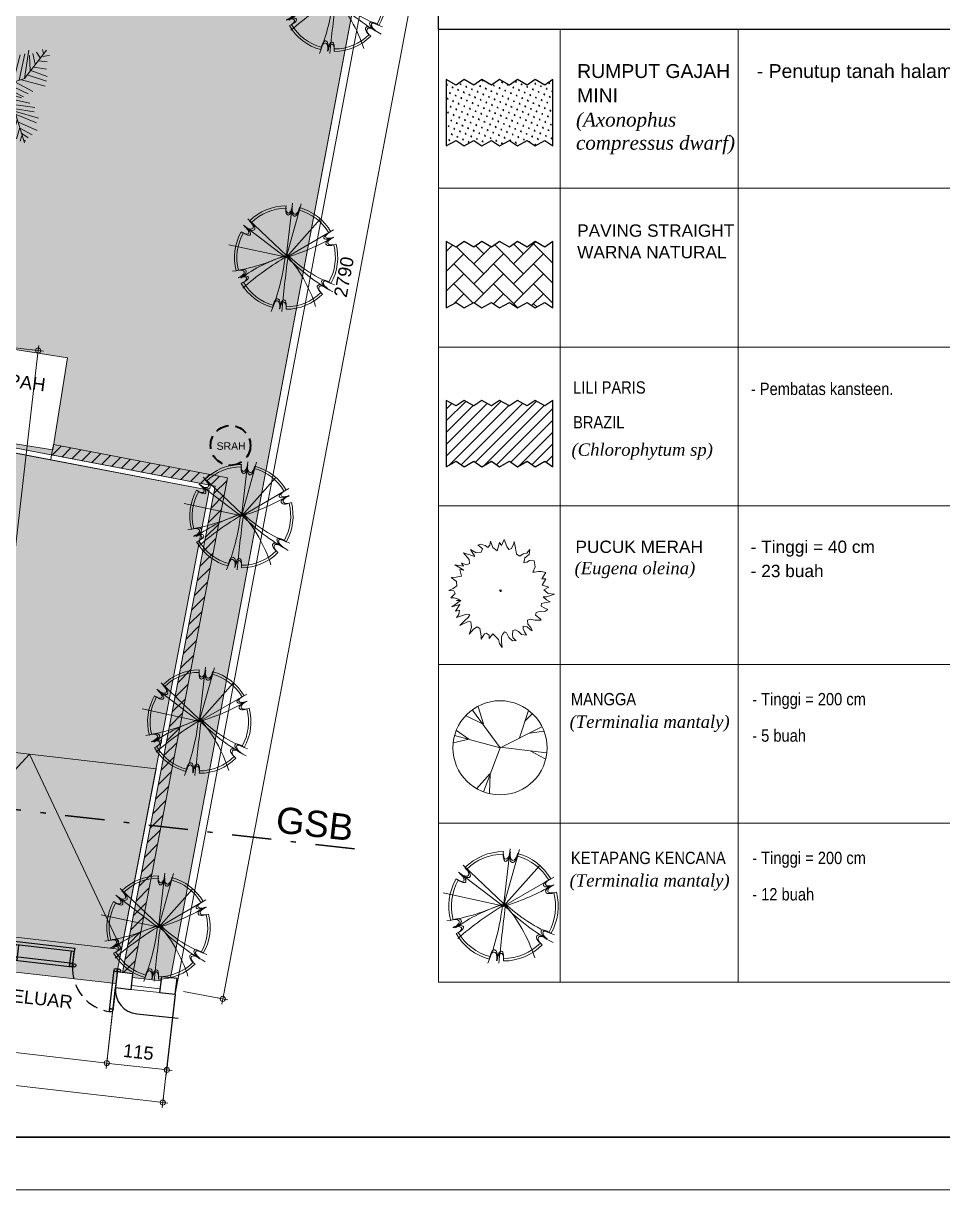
# Model space of a CAD drawing. Header units: millimetres. Extents: x -11 to 1625, y -267 to 195.
# Drawn here: x 861.86 to 879.38, y 118 to 140.23 of the extents above; entities that cross this region are included whole.
import ezdxf
from ezdxf.enums import TextEntityAlignment as Align

# ---------------------------------------------------------------- set-up
doc = ezdxf.new("R2010")
doc.units = ezdxf.units.MM
doc.linetypes.add('DASHDOT', pattern=[1, 0.5, -0.25, 0, -0.25])
doc.linetypes.add('DASHED2', pattern=[0.375, 0.25, -0.125])
for name, color, linetype, lineweight in [('1', 1, 'Continuous', 40), ('ars', 11, 'Continuous', 5), ('batas jalan', 3, 'Continuous', 25), ('GRS KOP', 1, 'Continuous', 35), ('GSB', 1, 'DASHDOT', 35), ('KOLOM', 1, 'Continuous', 30), ('kop', 7, 'Continuous', 20), ('lan', 7, 'Continuous', 15), ('not', 7, 'Continuous', 20), ('PAGAR', 4, 'Continuous', 18), ('POHON', 84, 'Continuous', 0), ('RUMPUT', 3, 'Continuous', 0), ('TEXT KETERANGAN', 7, 'Continuous', 9), ('Trees', 62, 'Continuous', 18), ('u', 6, 'Continuous', 20)]:
    doc.layers.add(name, color=color, linetype=linetype, lineweight=lineweight)
doc.layers.add('BESI', color=10, linetype='Continuous')
doc.styles.add('ATTR', font='romans.shx', dxfattribs={"width": 0.8, "height": 1.735066})
doc.styles.add('BARU', font='complex.shx')
doc.styles.get("Standard").update_dxf_attribs({"font": 'ARIALUNI.TTF'})
doc.dimstyles.new('SK100', dxfattribs={"dimtxt": 0.25, "dimasz": 0.1, "dimexe": 0.1, "dimexo": 0, "dimgap": 0.15, "dimtad": 1, "dimdec": 0, "dimlfac": 100, "dimzin": 12, "dimdsep": 46, "dimtxsty": 'Standard', "dimblk": 'BULAT', "dimcen": 0.1, "dimclrd": 256, "dimclre": 256, "dimclrt": 256, "dimadec": 0, "dimazin": 3, "dimtfac": 1, "dimtdec": 0, "dimtofl": 0, "dimtmove": 0, "dimatfit": 3, "dimldrblk": 'BULAT', "dimfxl": 0, "dimtolj": 1, "dimtzin": 0, "dimlwd": -1, "dimlwe": -1, "dimarcsym": 0})

# ---------------------------------------------------------------- blocks, each defined once
blk = doc.blocks.new('kop')
at = {"layer": 'GRS KOP'}
blk.add_lwpolyline([(1, 54), (83, 54), (83, 1), (1, 1)], close=True, dxfattribs=at)
at = {"layer": 'kop', "color": 7}
blk.add_line((0, 0), (84, 0), dxfattribs=at)
at = {"layer": 'kop', "style": 'BARU', "flags": 4}
for p, height in [((73.8, 5.4), 0.35), ((80.303, 5.382), 0.25), ((73.8, 4.9), 0.35), ((80.303, 4.882), 0.25), ((73.8, 4.4), 0.35), ((80.303, 4.382), 0.25)]:
    blk.add_attdef('-', p, '', height=height, dxfattribs=at)
at = {"layer": 'kop', "flags": 4}
for tag, p in [('AR-00', (78.057, 2.648)), ('00', (81.238, 2.647))]:
    blk.add_attdef(tag, text='', height=0.35, dxfattribs=at).set_placement(p, align=Align.MIDDLE)
blk = doc.blocks.new('pohon6')
for points in [[(0, 0.2664), (-0.0134, 0.2471), (-0.0184, 0.2321), (-0.0235, 0.2106), (-0.0268, 0.202), (-0.0486, 0.2235), (-0.0821, 0.2299), (-0.0922, 0.2084), (-0.0888, 0.1912), (-0.0905, 0.174), (-0.114, 0.1891), (-0.1223, 0.217), (-0.1458, 0.2299), (-0.1341, 0.2084), (-0.1374, 0.1891), (-0.1324, 0.1676), (-0.1475, 0.1547), (-0.1793, 0.1611), (-0.2162, 0.1676), (-0.2061, 0.1611), (-0.186, 0.1397), (-0.186, 0.1246), (-0.2045, 0.1203), (-0.2447, 0.1203), (-0.2196, 0.0967), (-0.2397, 0.0924), (-0.2028, 0.0645), (-0.2263, 0.0494), (-0.2631, 0.0494), (-0.2447, 0.0387), (-0.2363, 0.0236), (-0.2514, 0.015), (-0.2665, -0.0064), (-0.2682, -0.0215), (-0.2598, -0.015), (-0.2397, -0.0064), (-0.2263, -0.0193), (-0.233, -0.0451), (-0.2598, -0.0666), (-0.2162, -0.058), (-0.2564, -0.1074), (-0.2129, -0.0924), (-0.1911, -0.0988), (-0.1894, -0.1139), (-0.2078, -0.1375), (-0.1894, -0.1332), (-0.2129, -0.174), (-0.1693, -0.1397), (-0.1793, -0.159), (-0.1425, -0.1633), (-0.1475, -0.1912), (-0.1559, -0.217), (-0.1257, -0.1977), (-0.1039, -0.2041), (-0.0972, -0.2278), (-0.0955, -0.2535), (-0.0838, -0.2299), (-0.0687, -0.2278), (-0.0553, -0.2578), (-0.0486, -0.2406), (-0.0302, -0.217), (-0.0302, -0.2342), (-0.0218, -0.2127), (-0.0084, -0.2707), (-0.005, -0.2256), (0.0201, -0.26), (0.0235, -0.2385), (0.0436, -0.2492), (0.0536, -0.2664), (0.057, -0.2106), (0.0654, -0.1955), (0.0771, -0.2084), (0.0855, -0.2321), (0.1006, -0.2664), (0.0955, -0.217), (0.1039, -0.2041), (0.1307, -0.2106), (0.1542, -0.2299), (0.1626, -0.2364), (0.1458, -0.2041), (0.1408, -0.1826), (0.1542, -0.1719), (0.1927, -0.1783), (0.2095, -0.1848), (0.1894, -0.159), (0.1894, -0.1483), (0.2045, -0.1375), (0.2212, -0.144), (0.2061, -0.116), (0.2447, -0.0988), (0.2665, -0.101), (0.2916, -0.0967), (0.2631, -0.0881), (0.238, -0.0795), (0.2279, -0.0688), (0.2179, -0.0537), (0.2263, -0.0451), (0.2548, -0.043), (0.2782, -0.0322), (0.2832, -0.0129)], [(0.2849, -0.0129), (0.2615, -0.0236), (0.2481, -0.0193), (0.2279, -0.0107), (0.2296, 0.0043), (0.243, 0.0172), (0.2631, 0.0258), (0.2765, 0.0494), (0.2564, 0.0451), (0.2397, 0.0451), (0.2246, 0.0494), (0.2363, 0.0688), (0.2548, 0.0795), (0.2665, 0.0859), (0.2464, 0.0859), (0.2246, 0.0774), (0.2045, 0.0838), (0.2028, 0.0988), (0.2179, 0.1203), (0.2296, 0.1526), (0.2179, 0.1483), (0.1944, 0.1332), (0.181, 0.1418), (0.1827, 0.1654), (0.1927, 0.1869), (0.1894, 0.2063), (0.176, 0.1934), (0.1592, 0.1783), (0.1475, 0.1848), (0.1492, 0.202), (0.1559, 0.2321), (0.1374, 0.217), (0.1173, 0.2063), (0.124, 0.2235), (0.1257, 0.2686), (0.1089, 0.2385), (0.0821, 0.2235), (0.0788, 0.2535), (0.057, 0.2235), (0.0318, 0.2535), (0.0235, 0.2342), (0, 0.2664)]]:
    blk.add_lwpolyline(points)
blk.add_lwpolyline([(0.0017, 0.0086), (0, 0), (0.0084, 0.0021), (0.0101, 0.0064)], close=True)
blk = doc.blocks.new('Deciduous Tree 13 PV')
at = {"layer": 'POHON'}
for p, q in [((0.001, 0.001), (-0.438, 0.6)), ((-0.266, 0.38), (-0.347, 0.655)), ((0.311, 0.16), (0.454, 0.594)), ((-0.271, 0.374), (-0.538, 0.509)), ((0.401, 0.429), (0.511, 0.539)), ((0.001, 0.001), (-0.724, 0.197)), ((-0.495, 0.136), (-0.695, 0.276)), ((0.001, 0.001), (0.664, 0.332)), ((0.473, 0.234), (0.697, 0.264)), ((-0.49, 0.136), (-0.748, 0.081)), ((0, 0), (-0.261, -0.702)), ((0.001, 0.008), (0.74, -0.078)), ((0.478, -0.047), (0.721, -0.176)), ((-0.161, -0.414), (-0.376, -0.653)), ((-0.156, -0.414), (-0.166, -0.726))]:
    blk.add_line(p, q, dxfattribs=at)
blk.add_circle((0, 0), 0.75, dxfattribs=at)
at = {"layer": 'POHON', "style": 'ATTR', "width": 0.8, "flags": 9}
blk.add_attdef('ESTCODE', (0.001, 0.001), '', height=0.000003, rotation=180, dxfattribs=at)
blk = doc.blocks.new('POH1')
for p, q in [((0.05, -0.21), (0.81, 6.36)), ((0.05, -0.21), (1.89, 6.3)), ((0.13, 0.02), (-4.57, 4.49)), ((0.05, -0.21), (4.16, 4.43)), ((0.02, -0.21), (-5.08, 3.7)), ((0.05, -0.21), (5.8, 3.13)), ((-0.06, -0.14), (-6.86, 1.32))]:
    blk.add_line(p, q)
for centre, radius, start, end in [((0.05, -0.21), 6.25, 90, 135.0227), ((0.05, -0.21), 5.96, 90, 135.0227), ((0.05, -0.21), 5.96, 82.7502, 83.2278), ((0.05, -0.21), 6.25, 82.7502, 83.2278), ((0.05, -0.21), 5.96, 30, 75.0227), ((0.05, -0.21), 6.25, 30, 75.0227), ((0.05, -0.21), 6.25, 150, 195.0227), ((0.05, -0.21), 5.96, 150, 195.0227), ((0.05, -0.21), 6.25, 142.7502, 143.2278), ((0.05, -0.21), 5.96, 142.7502, 143.2278), ((-7.08, 24.06), 25.29, 286.3556, 299.2634), ((0.05, -0.21), 5.96, 330, 15.0227), ((0.05, -0.21), 6.25, 330, 15.0227), ((0.05, -0.21), 5.96, 22.7502, 23.2278), ((0.05, -0.21), 6.25, 22.7502, 23.2278), ((-10.04, 21.28), 23.43, 278.8909, 295.051), ((5.31, -17.57), 18.35, 106.8033, 125.7765), ((-13.31, -11.55), 17.78, 17.8032, 41.5209), ((11.41, 11.39), 15.87, 224.9427, 249.6513), ((17.96, -30.23), 35.05, 120.5334, 131.3202), ((-25.72, 2.83), 25.82, 338.2739, 353.6202), ((297.19, -37.09), 299.21, 172.9262, 174.1748), ((17.56, 17.05), 24.47, 224.1559, 241.0585), ((0.05, -0.21), 6.25, 202.7502, 203.2278), ((0.05, -0.21), 5.96, 202.7502, 203.2278), ((0.05, -0.21), 6.25, 210, 255.0227), ((0.05, -0.21), 5.96, 210, 255.0227), ((0.05, -0.21), 5.96, 322.7502, 323.2278), ((0.05, -0.21), 6.25, 322.7502, 323.2278), ((0.05, -0.21), 5.96, 270, 315.0227), ((0.05, -0.21), 6.25, 270, 315.0227), ((0.05, -0.21), 6.25, 262.7502, 263.2278), ((0.05, -0.21), 5.96, 262.7502, 263.2278)]:
    blk.add_arc(centre, radius, start, end)
for centre, major_axis, ratio, start_param, end_param in [((0.41, 5.99), (-0.115, -0.809), 0.450725, 4.712389, 7.927948), ((0.39, 5.7), (-0.109, -0.771), 0.450725, 4.712389, 7.927948), ((1.19, 5.58), (-0.14, -0.794), 0.498328, 4.647864, 7.899063), ((1.24, 5.87), (-0.147, -0.833), 0.498328, 4.647864, 7.899063), ((-4.62, 3.86), (0.648, -0.544), 0.498328, 4.647864, 7.899063), ((-4.4, 3.67), (0.618, -0.518), 0.498328, 4.647864, 7.899063), ((-5.14, 3.21), (0.643, -0.504), 0.450725, 4.712389, 7.927948), ((-4.89, 3.05), (0.613, -0.48), 0.450725, 4.712389, 7.927948), ((5.34, 2.45), (-0.723, -0.291), 0.450725, 4.712389, 7.927948), ((5.6, 2.58), (-0.758, -0.305), 0.450725, 4.712389, 7.927948), ((5.63, 1.7), (-0.758, -0.276), 0.498328, 4.647864, 7.899063), ((5.9, 1.8), (-0.795, -0.29), 0.498328, 4.647864, 7.899063), ((-5.81, -2.21), (0.795, 0.29), 0.498328, 4.647864, 7.899063), ((-5.53, -2.11), (0.758, 0.276), 0.498328, 4.647864, 7.899063), ((-5.5, -2.99), (0.758, 0.305), 0.450725, 4.712389, 7.927948), ((-5.24, -2.86), (0.723, 0.291), 0.450725, 4.712389, 7.927948), ((4.49, -4.09), (-0.618, 0.518), 0.498328, 4.647864, 7.899063), ((4.71, -4.28), (-0.648, 0.544), 0.498328, 4.647864, 7.899063), ((4.99, -3.46), (-0.613, 0.48), 0.450725, 4.712389, 7.927948), ((5.23, -3.62), (-0.643, 0.504), 0.450725, 4.712389, 7.927948), ((-1.09, -5.99), (0.14, 0.794), 0.498328, 4.647864, 7.899063), ((-0.3, -6.11), (0.109, 0.771), 0.450725, 4.712389, 7.927948), ((-1.15, -6.28), (0.147, 0.833), 0.498328, 4.647864, 7.899063), ((-0.32, -6.4), (0.115, 0.809), 0.450725, 4.712389, 7.927948)]:
    blk.add_ellipse(centre, major_axis=major_axis, ratio=ratio, start_param=start_param, end_param=end_param)
blk.add_point((0.05, -0.21))
blk.add_point((0.05, -0.21))
blk = doc.blocks.new('Tree Palm')
at = {"layer": 'POHON'}
for p, q in [((-0.10186, 0.5364), (-0.13084, 0.55962)), ((0, 0), (-0.105, 0.57)), ((-0.09099, 0.51782), (-0.06563, 0.55962)), ((-0.07288, 0.39707), (-0.21778, 0.46673)), ((-0.08737, 0.47138), (-0.17069, 0.52711)), ((-0.0765, 0.43423), (-0.02578, 0.4946)), ((-0.05839, 0.35992), (0.04667, 0.48067)), ((-0.05114, 0.27632), (0.10463, 0.46673)), ((-0.03665, 0.19273), (-0.27574, 0.35527)), ((-0.05114, 0.28097), (-0.24676, 0.40636)), ((-0.02941, 0.16486), (0.08652, 0.3785)), ((0.27, 0.09), (0.48, 0.36)), ((0.27127, 0.09056), (0.31112, 0.35992)), ((0.38719, 0.34134), (0.41979, 0.28561)), ((0.44153, 0.36456), (0.45239, 0.32741)), ((-0.315, 0.045), (-0.525, 0.255)), ((-0.48585, 0.21131), (-0.49309, 0.29026)), ((-0.43513, 0.28561), (-0.42427, 0.15558)), ((-0.38442, 0.26239), (-0.34819, 0.07663)), ((-0.35544, 0.28097), (-0.24314, 0.03947)), ((-0.14533, 0.0209), (-0.30834, 0.2531)), ((-0.24314, 0.23917), (-0.02941, 0.137)), ((-0.01129, 0.06734), (0.09014, 0.26704)), ((0.03942, 0.01625), (0.11187, 0.24381)), ((0.10101, 0.03483), (0.17708, 0.26239)), ((0.16259, 0.05805), (0.23142, 0.31348)), ((0.22055, 0.07198), (0.27489, 0.32277)), ((0.31836, 0.30883), (0.32561, 0.16486)), ((0.35096, 0.32741), (0.3727, 0.22524)), ((0.4053, 0.25775), (0.48862, 0.24846)), ((0.43791, 0.29954), (0.51036, 0.30883)), ((-0.47498, 0.19737), (-0.5583, 0.18344)), ((-0.40615, 0.137), (-0.55105, 0.10913)), ((-0.20691, 0.137), (-0.01129, 0.04876)), ((0.29662, 0.12307), (0.48137, 0.06269)), ((0.33285, 0.16486), (0.48862, 0.10913)), ((0.36183, 0.19737), (0.48137, 0.1788)), ((-0.3337, 0.06269), (-0.52207, 0.0534)), ((-0.28299, 0.03483), (-0.4786, -0.05805)), ((-0.21416, 0.03018), (-0.38079, -0.08128)), ((0, 0), (-0.315, 0.045)), ((-0.15982, 0.0209), (-0.3011, -0.09521)), ((0, 0), (-0.225, -0.195)), ((-0.06563, 0.01161), (-0.21416, -0.08128)), ((0, 0), (0.27, 0.09)), ((0, 0), (0.18, -0.225)), ((0.06478, 0.01625), (0.2604, -0.08592)), ((0.11187, 0.03483), (0.30749, -0.05805)), ((0.1807, 0.05805), (0.35096, -0.03483)), ((0.24229, 0.07663), (0.46688, 0.01625)), ((-0.06563, -0.05805), (-0.19967, -0.09985)), ((-0.09461, -0.08592), (-0.06201, -0.23453)), ((-0.04752, -0.03483), (-0.03665, -0.14629)), ((0.02493, -0.03019), (-0.01491, -0.20202)), ((0.01769, -0.02555), (0.24229, -0.09521)), ((0.05029, -0.0627), (0.02131, -0.25775)), ((0.07565, -0.09056), (0.32198, -0.14629)), ((-0.17431, -0.15094), (-0.42789, -0.18809)), ((-0.24314, -0.21596), (-0.42427, -0.2206)), ((-0.225, -0.195), (-0.375, -0.45)), ((-0.15257, -0.12772), (-0.3011, -0.12772)), ((-0.20691, -0.18345), (-0.17793, -0.44352)), ((-0.17069, -0.15094), (-0.12721, -0.40172)), ((-0.13446, -0.11378), (-0.08737, -0.32741)), ((0.09014, -0.11378), (0.0358, -0.35992)), ((0.14085, -0.16951), (0.06478, -0.40172)), ((0.12274, -0.15094), (0.36907, -0.18809)), ((0.16259, -0.19738), (0.36183, -0.22989)), ((-0.28299, -0.29026), (-0.42789, -0.31348)), ((-0.26849, -0.2624), (-0.40253, -0.25775)), ((-0.29023, -0.30884), (-0.27936, -0.43887)), ((-0.25038, -0.23918), (-0.22865, -0.45281)), ((0.1807, -0.22524), (0.08289, -0.45745)), ((0.20244, -0.30419), (0.15897, -0.44816)), ((0.18, -0.225), (0.27, -0.525)), ((0.18433, -0.22524), (0.4053, -0.29026)), ((0.19157, -0.25311), (0.38719, -0.33206)), ((0.21331, -0.32741), (0.39081, -0.40636)), ((-0.30834, -0.34135), (-0.42427, -0.35528)), ((-0.34457, -0.39708), (-0.40978, -0.42494)), ((-0.32646, -0.36921), (-0.31921, -0.44352)), ((0.2278, -0.3785), (0.19519, -0.48532)), ((0.2278, -0.38314), (0.34372, -0.44816)), ((0.24591, -0.43423), (0.30749, -0.47603)), ((0.24591, -0.45745), (0.23142, -0.50854)), ((0.26764, -0.49925), (0.28213, -0.50854))]:
    blk.add_line(p, q, dxfattribs=at)
at = {"layer": 'POHON', "style": 'ATTR', "width": 0.8, "flags": 9}
blk.add_attdef('ESTCODE', (0, 0), '', height=0.00000274, dxfattribs=at)
blk = doc.blocks.new('BULAT')
for p, q in [((-1, 0), (1, 0)), ((0, -1), (0, 1))]:
    blk.add_line(p, q)
blk.add_circle((0, 0), 0.5)
blk = doc.blocks.new('*D3281')
at = {"layer": 'Defpoints', "color": 0}
for p in [(858.958, 122.466), (863.624, 121.927), (863.449, 120.412)]:
    blk.add_point(p, dxfattribs=at)
at = {"layer": 'u'}
for p, q in [((858.958, 122.466), (858.772, 120.852)), ((863.624, 121.927), (863.437, 120.313)), ((858.883, 120.94), (863.35, 120.424))]:
    blk.add_line(p, q, dxfattribs=at)
at = {"layer": 'u', "xscale": 0.1, "yscale": 0.1, "zscale": 0.1}
for p, rotation in [((858.783, 120.951), 173.4063570293028), ((863.449, 120.412), 353.4063570293028)]:
    blk.add_blockref('BULAT', p, dxfattribs=dict(at, rotation=rotation))
at = {"layer": 'u', "insert": (861.148, 120.958), "char_height": 0.25, "attachment_point": 5, "rotation": 353.4064}
blk.add_mtext('\\A1;470', dxfattribs=at)
blk = doc.blocks.new('*D3282')
at = {"layer": 'Defpoints', "color": 0}
for p in [(870.078, 149.197), (864.913, 121.778), (865.659, 121.637)]:
    blk.add_point(p, dxfattribs=at)
at = {"layer": 'u'}
for p, q in [((870.078, 149.197), (870.922, 149.038)), ((870.806, 148.958), (865.677, 121.736)), ((864.913, 121.778), (865.757, 121.619))]:
    blk.add_line(p, q, dxfattribs=at)
at = {"layer": 'u', "xscale": 0.1, "yscale": 0.1, "zscale": 0.1}
for p, rotation in [((870.824, 149.057), 79.33193220774305), ((865.659, 121.637), 259.331932207743)]:
    blk.add_blockref('BULAT', p, dxfattribs=dict(at, rotation=rotation))
at = {"layer": 'u', "insert": (867.969, 135.398), "char_height": 0.25, "attachment_point": 5, "rotation": 79.3319}
blk.add_mtext('\\A1;2790', dxfattribs=at)
blk = doc.blocks.new('*D3284')
at = {"layer": 'Defpoints', "color": 0}
for p in [(830.382, 125.691), (864.754, 121.726), (864.516, 119.661)]:
    blk.add_point(p, dxfattribs=at)
at = {"layer": 'u'}
for p, q in [((830.382, 125.691), (830.132, 123.527)), ((830.243, 123.615), (864.417, 119.673)), ((864.754, 121.726), (864.505, 119.562))]:
    blk.add_line(p, q, dxfattribs=at)
at = {"layer": 'u', "xscale": 0.1, "yscale": 0.1, "zscale": 0.1}
for p, rotation in [((830.144, 123.627), 173.4190750474977), ((864.516, 119.661), 353.4190750474976)]:
    blk.add_blockref('BULAT', p, dxfattribs=dict(at, rotation=rotation))
at = {"layer": 'u', "insert": (847.362, 121.92), "char_height": 0.25, "attachment_point": 5, "rotation": 353.4191}
blk.add_mtext('\\A1;3460', dxfattribs=at)
blk = doc.blocks.new('*D3287')
at = {"layer": 'Defpoints', "color": 0}
for p in [(858.135, 134.458), (856.778, 122.718), (860.785, 122.255)]:
    blk.add_point(p, dxfattribs=at)
at = {"layer": 'u'}
for p, q in [((858.135, 134.458), (862.242, 133.983)), ((862.131, 133.895), (860.797, 122.354)), ((856.778, 122.718), (860.885, 122.243))]:
    blk.add_line(p, q, dxfattribs=at)
at = {"layer": 'u', "xscale": 0.1, "yscale": 0.1, "zscale": 0.1}
for p, rotation in [((862.142, 133.995), 83.40635702926755), ((860.785, 122.255), 263.4063570292676)]:
    blk.add_blockref('BULAT', p, dxfattribs=dict(at, rotation=rotation))
at = {"layer": 'u', "insert": (861.188, 128.157), "char_height": 0.25, "attachment_point": 5, "rotation": 83.4064}
blk.add_mtext('\\A1;1182', dxfattribs=at)
blk = doc.blocks.new('PINTU GERBANG2')
for points in [[(-0.011, 5.135), (-0.008, 5.135), (-0.008, 0.822), (-0.011, 0.822)], [(0.055, 5.135), (-0.008, 5.135), (-0.008, 0.822), (0.055, 0.822)], [(0.286, 5.135), (0.055, 5.135), (0.055, 5.072), (0.286, 5.072)], [(0.286, 5.135), (0.349, 5.135), (0.349, 0.822), (0.286, 0.822)], [(0.286, 4.072), (0.055, 4.072), (0.055, 4.01), (0.286, 4.01)], [(0.286, 3.01), (0.055, 3.01), (0.055, 2.947), (0.286, 2.947)], [(0.286, 1.947), (0.055, 1.947), (0.055, 1.885), (0.286, 1.885)], [(0.286, 0.885), (0.055, 0.885), (0.055, 0.822), (0.286, 0.822)]]:
    blk.add_lwpolyline(points, close=True)
for points in [[(0.024, 0.822), (0.298, 0.822)], [(-0.749, 0.028), (0.025, 0.028)], [(0.025, -0.034), (-0.749, -0.034)]]:
    blk.add_lwpolyline(points)
for centre in [(0.024, 5.104), (0.024, 4.041), (0.024, 2.979), (0.024, 1.916), (0.024, 0.854), (0.024, 0.791), (-0.744, -0.003), (0.025, -0.003), (0.025, -0.065)]:
    blk.add_circle(centre, 0.0313)
at = {"linetype": 'DASHED2'}
blk.add_arc((0.051, -0.003), 0.826, 91.7603, 180, dxfattribs=at)
blk = doc.blocks.new('*D3292')
at = {"layer": 'Defpoints', "color": 0}
for p in [(863.612, 121.853), (864.757, 121.723), (863.449, 120.412)]:
    blk.add_point(p, dxfattribs=at)
at = {"layer": 'u'}
for p, q in [((863.612, 121.853), (863.438, 120.313)), ((864.757, 121.723), (864.582, 120.183)), ((864.494, 120.294), (863.548, 120.401))]:
    blk.add_line(p, q, dxfattribs=at)
at = {"layer": 'u', "xscale": 0.1, "yscale": 0.1, "zscale": 0.1}
for p, rotation in [((863.449, 120.412), 173.5479500705834), ((864.594, 120.283), 353.5479500705834)]:
    blk.add_blockref('BULAT', p, dxfattribs=dict(at, rotation=rotation))
at = {"layer": 'u', "insert": (864.052, 120.623), "char_height": 0.25, "attachment_point": 5, "rotation": 353.548}
blk.add_mtext('\\A1;115', dxfattribs=at)

msp = doc.modelspace()

# ---------------------------------------------------------------- hatches: boundary and pattern name
at = {"layer": 'ars'}
h = msp.add_hatch(dxfattribs=at)
h.set_pattern_fill('AR-HBONE', color=256, scale=0.0025)
h.set_pattern_definition([(45, (831.53502, 121.92684), (4e-17, 0.3592102), [0.762, -0.254]), (135, (831.71463, 122.10644), (4e-17, 0.3592102), [0.762, -0.254])])
edge = h.paths.add_edge_path()
edge.add_line((863.6499015, 122.1503508), (865.4021057, 131.3319651))
edge.add_line((865.4021057, 131.3319651), (859.4398328, 132.4778834))
edge.add_line((859.4398328, 132.4778834), (849.5644212, 134.0514929))
edge.add_line((849.5644212, 134.0514929), (849.3283798, 132.5701812))
edge.add_line((849.3283798, 132.5701812), (841.9218212, 133.7503883))
edge.add_line((841.9218212, 133.7503883), (842.1578626, 135.2317))
edge.add_line((842.1578626, 135.2317), (833.2699922, 136.6479485))
edge.add_line((833.2699922, 136.6479485), (831.5350248, 125.6360598))
edge.add_line((831.5350248, 125.6360598), (836.2039367, 125.0963732))
edge.add_line((836.2039367, 125.0963732), (836.7890919, 128.8299721))
edge.add_arc((837.2522865, 128.7561638), 0.4690383, 90, 170.94625079, ccw=False)
edge.add_line((837.2522865, 129.2252021), (837.8540992, 129.1587607))
edge.add_line((837.8540992, 129.1587607), (837.554966, 127.2815075))
edge.add_line((837.554966, 127.2815075), (858.0081355, 123.3782583))
edge.add_line((858.0081355, 123.3782583), (858.6524794, 126.7546445))
edge.add_line((858.6524794, 126.7546445), (859.1012175, 126.7027742))
edge.add_arc((859.0473593, 126.2368383), 0.4690383, -8.66989169, 83.40635703, ccw=False)
edge.add_line((859.511038, 126.1661349), (858.9809896, 122.6900374))
edge.add_line((858.9809896, 122.6900374), (858.95842, 122.4661481))
edge.add_line((858.95842, 122.4661481), (863.6102345, 121.9284378))
edge.add_line((863.6102345, 121.9284378), (863.6240655, 121.9268391))
edge.add_line((863.6240655, 121.9268391), (863.6499015, 122.1503508))
edge.add_line((863.6499015, 122.1503508), (863.7573874, 122.1379263))
h = msp.add_hatch(dxfattribs=at)
h.set_pattern_fill('AR-HBONE', color=256, scale=0.002645)
h.set_pattern_definition([(45, (2703.0714, 719.4145), (4e-17, 0.380056178), [0.8062209, -0.2687403]), (135, (2703.26142, 719.60454), (4e-17, 0.380056178), [0.8062209, -0.2687403])])
h.paths.add_polyline_path([(871.9492732, 136.0717039), (871.7976068, 135.9661598), (871.6105621, 136.0717039), (871.4588957, 135.9661598), (871.2718511, 136.0717039), (871.1201847, 135.9661598), (870.93314, 136.0717039), (870.7814736, 135.9661598), (870.5944289, 136.0717039), (870.4427625, 135.9661598), (870.2557178, 136.0717039), (870.1040515, 135.9661598), (869.9170068, 136.0717039), (869.9170068, 134.8065073), (870.1040515, 134.9120514), (870.2557178, 134.8065073), (870.4427625, 134.9120514), (870.5944289, 134.8065073), (870.7814736, 134.9120514), (870.93314, 134.8065073), (871.1201847, 134.9120514), (871.2718511, 134.8065073), (871.4588957, 134.9120514), (871.6105621, 134.8065073), (871.7976068, 134.9120514), (871.9492732, 134.8065073)])
at = {"layer": 'POHON'}
h = msp.add_hatch(dxfattribs=at)
h.set_pattern_fill('GRASS', color=91, scale=0.01, style=0)
h.set_pattern_definition([(90, (830.56058, 121.97873), (-0.179605, 0.179605), [0.047625, -0.311585]), (45, (830.56058, 121.97873), (-0.1796051, 0.1796051), [0.047625, -0.206375]), (135, (830.56058, 121.97873), (-0.1796051, -0.1796051), [0.047625, -0.206375])])
h.paths.add_polyline_path([(859.4539927, 132.566746), (865.516606, 131.4097668), (863.7474035, 122.1390804), (863.9479172, 122.1159027), (863.9393052, 122.0413988), (864.481494, 121.9787264), (864.4906589, 122.058013), (864.6604608, 122.0383854), (869.7256941, 148.9558385), (869.5713946, 148.985666), (869.5841779, 149.051795), (866.7958731, 149.5029168), (866.7838945, 149.4288796), (866.4877455, 149.4767937), (866.4997241, 149.550831), (863.834383, 149.9820584), (863.8224045, 149.9080211), (863.5262555, 149.9559353), (863.538234, 150.0299725), (860.8728929, 150.4611999), (860.8609144, 150.3871626), (860.5647654, 150.4350768), (860.5767439, 150.5091141), (857.9114029, 150.9403414), (857.8994243, 150.8663042), (857.6032753, 150.9142184), (857.6152539, 150.9882556), (854.9499128, 151.419483), (854.9379343, 151.3454457), (854.6417853, 151.3933599), (854.6537638, 151.4673971), (851.9884228, 151.8986245), (851.9764442, 151.8245873), (851.6802952, 151.8725014), (851.6922738, 151.9465387), (849.0269327, 152.3777661), (849.0149542, 152.3037288), (848.7188052, 152.351643), (848.7307837, 152.4256802), (846.0654426, 152.8569076), (846.0534641, 152.7828704), (845.7573151, 152.8307845), (845.7692936, 152.9048218), (843.1039526, 153.3360492), (843.091974, 153.2620119), (842.795825, 153.3099261), (842.8078036, 153.3839633), (840.1424625, 153.8151907), (840.130484, 153.7411535), (839.834335, 153.7890676), (839.8463135, 153.8631049), (837.1809725, 154.2943323), (837.1689939, 154.220295), (836.8728449, 154.2682092), (836.8848235, 154.3422464), (834.9416153, 154.6566394), (834.9292149, 154.5799949), (834.7842084, 154.6034556), (830.5605759, 125.9723104), (830.7142657, 125.9545651), (830.7059805, 125.8828891), (831.2542332, 125.8195157), (831.2628452, 125.8940196), (831.4615224, 125.8710542), (833.1807655, 136.6609963), (833.2699922, 136.6479485), (835.5517259, 150.9672953), (861.7215665, 146.7972302)])
h.paths.add_polyline_path([(847.1620951, 151.6487669), (846.8473732, 149.6736846), (849.8099967, 149.2016018), (850.1247186, 151.1766841)], flags=16)
h.paths.add_polyline_path([(855.0624244, 150.3898793), (854.7477025, 148.414797), (857.7103259, 147.9427142), (858.0250478, 149.9177965)], flags=16)
h.paths.add_polyline_path([(859.7371041, 134.3244493), (859.4581821, 132.5740344), (862.4208056, 132.1019516), (862.7007761, 133.8589468)], flags=16)
at = {"layer": 'RUMPUT'}
h = msp.add_hatch(dxfattribs=at)
h.set_pattern_fill('GRASS', color=256, scale=0.004639, angle=-69.07461807, style=0)
h.set_pattern_definition([(20.9254, (869.91701, 137.89534), (0.0480705, 0.107591), [0.022095, -0.1445575]), (335.9254, (869.91701, 137.89534), (0.0480706, 0.107591), [0.022095, -0.095746]), (65.9254, (869.91701, 137.89534), (-0.107591, 0.0480706), [0.022095, -0.095746])])
h.paths.add_polyline_path([(871.9492732, 139.1605387), (871.7976068, 139.0549946), (871.6105621, 139.1605387), (871.4588957, 139.0549946), (871.2718511, 139.1605387), (871.1201847, 139.0549946), (870.93314, 139.1605387), (870.7814736, 139.0549946), (870.5944289, 139.1605387), (870.4427625, 139.0549946), (870.2557178, 139.1605387), (870.1040515, 139.0549946), (869.9170068, 139.1605387), (869.9170068, 137.8953421), (870.1040515, 138.0008862), (870.2557178, 137.8953421), (870.4427625, 138.0008862), (870.5944289, 137.8953421), (870.7814736, 138.0008862), (870.93314, 137.8953421), (871.1201847, 138.0008862), (871.2718511, 137.8953421), (871.4588957, 138.0008862), (871.6105621, 137.8953421), (871.7976068, 138.0008862), (871.9492732, 137.8953421)])
at = {"layer": 'Trees'}
h = msp.add_hatch(dxfattribs=at)
h.set_pattern_fill('ANSI31', color=256, scale=0.05, style=0)
h.set_pattern_definition([(45, (850.76392, 123.60492), (-0.1122532, 0.1122532), [])])
h.paths.add_polyline_path([(871.9492732, 133.0457748), (871.7976068, 132.9402307), (871.6105621, 133.0457748), (871.4588957, 132.9402307), (871.2718511, 133.0457748), (871.1201847, 132.9402307), (870.93314, 133.0457748), (870.7814736, 132.9402307), (870.5944289, 133.0457748), (870.4427625, 132.9402307), (870.2557178, 133.0457748), (870.1040515, 132.9402307), (869.9170068, 133.0457748), (869.9170068, 131.7805782), (870.1040515, 131.8861223), (870.2557178, 131.7805782), (870.4427625, 131.8861223), (870.5944289, 131.7805782), (870.7814736, 131.8861223), (870.93314, 131.7805782), (871.1201847, 131.8861223), (871.2718511, 131.7805782), (871.4588957, 131.8861223), (871.6105621, 131.7805782), (871.7976068, 131.8861223), (871.9492732, 131.7805782)])
h = msp.add_hatch(dxfattribs=at)
h.set_pattern_fill('ANSI31', color=256, scale=0.05, style=0)
h.set_pattern_definition([(45, (862.39912, 122.11612), (-0.1122532, 0.1122532), [])])
h.paths.add_polyline_path([(863.7474035, 122.1390804), (863.9460806, 122.116115), (865.7500214, 131.5688316), (862.4366135, 132.2011569), (862.3991225, 132.0047023), (865.516606, 131.4097668)])

# ---------------------------------------------------------------- linework, layer by layer
msp.add_lwpolyline([(884.323397, 140.1137913), (869.7702967, 140.1137913), (869.7702967, 140.774467), (884.323397, 140.774467)], close=True)
at = {"color": 51}
for points in [[(871.9492732, 139.1605387), (871.7976068, 139.0549946), (871.6105621, 139.1605387), (871.4588957, 139.0549946), (871.2718511, 139.1605387), (871.1201847, 139.0549946), (870.93314, 139.1605387), (870.7814736, 139.0549946), (870.5944289, 139.1605387), (870.4427625, 139.0549946), (870.2557178, 139.1605387), (870.1040515, 139.0549946), (869.9170068, 139.1605387), (869.9170068, 137.8953421), (870.1040515, 138.0008862), (870.2557178, 137.8953421), (870.4427625, 138.0008862), (870.5944289, 137.8953421), (870.7814736, 138.0008862), (870.93314, 137.8953421), (871.1201847, 138.0008862), (871.2718511, 137.8953421), (871.4588957, 138.0008862), (871.6105621, 137.8953421), (871.7976068, 138.0008862), (871.9492732, 137.8953421)], [(871.9492732, 136.0717039), (871.7976068, 135.9661598), (871.6105621, 136.0717039), (871.4588957, 135.9661598), (871.2718511, 136.0717039), (871.1201847, 135.9661598), (870.93314, 136.0717039), (870.7814736, 135.9661598), (870.5944289, 136.0717039), (870.4427625, 135.9661598), (870.2557178, 136.0717039), (870.1040515, 135.9661598), (869.9170068, 136.0717039), (869.9170068, 134.8065073), (870.1040515, 134.9120514), (870.2557178, 134.8065073), (870.4427625, 134.9120514), (870.5944289, 134.8065073), (870.7814736, 134.9120514), (870.93314, 134.8065073), (871.1201847, 134.9120514), (871.2718511, 134.8065073), (871.4588957, 134.9120514), (871.6105621, 134.8065073), (871.7976068, 134.9120514), (871.9492732, 134.8065073)], [(871.9492732, 133.0457748), (871.7976068, 132.9402307), (871.6105621, 133.0457748), (871.4588957, 132.9402307), (871.2718511, 133.0457748), (871.1201847, 132.9402307), (870.93314, 133.0457748), (870.7814736, 132.9402307), (870.5944289, 133.0457748), (870.4427625, 132.9402307), (870.2557178, 133.0457748), (870.1040515, 132.9402307), (869.9170068, 133.0457748), (869.9170068, 131.7805782), (870.1040515, 131.8861223), (870.2557178, 131.7805782), (870.4427625, 131.8861223), (870.5944289, 131.7805782), (870.7814736, 131.8861223), (870.93314, 131.7805782), (871.1201847, 131.8861223), (871.2718511, 131.7805782), (871.4588957, 131.8861223), (871.6105621, 131.7805782), (871.7976068, 131.8861223), (871.9492732, 131.7805782)]]:
    msp.add_lwpolyline(points, close=True, dxfattribs=at)
at = {"layer": '1', "linetype": 'DASHED2', "lineweight": 40}
msp.add_circle((865.8066035, 132.1865219), 0.3795935, dxfattribs=at)
at = {"layer": 'batas jalan'}
msp.add_line((864.0231047, 121.3487791), (864.8086471, 121.26608), dxfattribs=at)
msp.add_arc((864.0710677, 121.8043697), 0.4581083, 173.99027013, 263.99023981, dxfattribs=at)
at = {"layer": 'GSB', "ltscale": 1.5}
msp.add_line((868.171629, 124.4966543), (828.6817092, 129.0613539), dxfattribs=at)
at = {"layer": 'KOLOM'}
for points in [[(863.6154534, 121.8523351), (863.9134691, 121.8178871), (863.9479172, 122.1159027), (863.6499015, 122.1503508)], [(864.4562108, 121.7599974), (864.7542264, 121.7255493), (864.7886745, 122.0235649), (864.4906589, 122.058013)]]:
    msp.add_lwpolyline(points, close=True, dxfattribs=at)
at = {"layer": 'lan'}
msp.add_line((863.9134691, 121.8178871), (864.4562108, 121.7599974), dxfattribs=at)
for points in [[(859.7371041, 134.3244493), (862.7007761, 133.8589468), (862.4208056, 132.1019516), (859.4581821, 132.5740344)], [(859.0468942, 123.1222447), (863.7310519, 122.5755817), (864.3889214, 126.0228424), (859.559009, 126.5811393)]]:
    msp.add_lwpolyline(points, close=True, dxfattribs=at)
msp.add_lwpolyline([(859.0468942, 123.1222447), (861.9739652, 126.3019908), (863.7310519, 122.5755817)], dxfattribs=at)
at = {"layer": 'PAGAR'}
for p, q in [((864.6604608, 122.0383854), (869.7262571, 148.9588304)), ((864.7542286, 121.7255682), (869.8736698, 148.9310908)), ((863.6213769, 121.9271498), (858.9551536, 122.4665256)), ((864.46427, 121.8297185), (863.9193925, 121.8927018)), ((864.481494, 121.9787264), (863.9366166, 122.0417096))]:
    msp.add_line(p, q, dxfattribs=at)
for points in [[(859.4539927, 132.566746), (865.516606, 131.4097668), (863.7474035, 122.1390804)], [(859.4539927, 132.566746), (865.516606, 131.4097668), (863.7460526, 122.1320015)], [(859.4385975, 132.4700312), (865.4021057, 131.3319651), (863.6499015, 122.1503508)]]:
    msp.add_lwpolyline(points, dxfattribs=at)
at = {"layer": 'POHON'}
msp.add_lwpolyline([(863.7474035, 122.1390804), (863.9460806, 122.116115), (865.7500214, 131.5688316), (862.4366135, 132.2011569), (862.3991225, 132.0047023), (865.516606, 131.4097668)], close=True, dxfattribs=at)
at = {"layer": 'TEXT KETERANGAN'}
for points in [[(872.0851542, 137.0878622), (869.7702967, 137.0878622), (869.7702967, 140.1137913), (872.0851542, 140.1137913)], [(875.4812036, 137.0878622), (872.0851542, 137.0878622), (872.0851542, 140.1137913), (875.4812036, 140.1137913)], [(880.4873169, 137.0878622), (875.4812036, 137.0878622), (875.4812036, 140.1137913), (880.4873169, 140.1137913)], [(872.0851542, 134.0619332), (869.7702967, 134.0619332), (869.7702967, 137.0878622), (872.0851542, 137.0878622)], [(875.4812036, 134.0619332), (872.0851542, 134.0619332), (872.0851542, 137.0878622), (875.4812036, 137.0878622)], [(880.4873169, 134.0619332), (875.4812036, 134.0619332), (875.4812036, 137.0878622), (880.4873169, 137.0878622)], [(872.0851542, 131.0360041), (869.7702967, 131.0360041), (869.7702967, 134.0619332), (872.0851542, 134.0619332)], [(875.4812036, 131.0360041), (872.0851542, 131.0360041), (872.0851542, 134.0619332), (875.4812036, 134.0619332)], [(880.4873169, 131.0360041), (875.4812036, 131.0360041), (875.4812036, 134.0619332), (880.4873169, 134.0619332)], [(872.0851542, 128.0100751), (869.7702967, 128.0100751), (869.7702967, 131.0360041), (872.0851542, 131.0360041)], [(875.4812036, 128.0100751), (872.0851542, 128.0100751), (872.0851542, 131.0360041), (875.4812036, 131.0360041)], [(880.4873169, 128.0100751), (875.4812036, 128.0100751), (875.4812036, 131.0360041), (880.4873169, 131.0360041)], [(872.0851542, 124.984146), (869.7702967, 124.984146), (869.7702967, 128.0100751), (872.0851542, 128.0100751)], [(875.4812036, 124.984146), (872.0851542, 124.984146), (872.0851542, 128.0100751), (875.4812036, 128.0100751)], [(880.4873169, 124.984146), (875.4812036, 124.984146), (875.4812036, 128.0100751), (880.4873169, 128.0100751)], [(872.0851542, 121.9582169), (869.7702967, 121.9582169), (869.7702967, 124.984146), (872.0851542, 124.984146)], [(875.4812036, 121.9582169), (872.0851542, 121.9582169), (872.0851542, 124.984146), (875.4812036, 124.984146)], [(880.4873169, 121.9582169), (875.4812036, 121.9582169), (875.4812036, 124.984146), (880.4873169, 124.984146)]]:
    msp.add_lwpolyline(points, close=True, dxfattribs=at)
at = {"layer": 'u'}
for points in [[(859.4539927, 132.566746), (865.516606, 131.4097668), (863.7474035, 122.1390804), (863.9479172, 122.1159027), (863.9393052, 122.0413988), (864.481494, 121.9787264), (864.4906589, 122.058013), (864.6604608, 122.0383854), (869.7256941, 148.9558385), (869.5713946, 148.985666), (869.5841779, 149.051795), (866.7958731, 149.5029168), (866.7838945, 149.4288796), (866.4877455, 149.4767937), (866.4997241, 149.550831), (863.834383, 149.9820584), (863.8224045, 149.9080211), (863.5262555, 149.9559353), (863.538234, 150.0299725), (860.8728929, 150.4611999)], [(862.3991225, 132.0047023), (862.381407, 131.9125279)], [(862.381407, 131.9125279), (865.4021057, 131.3319651), (863.6499015, 122.1503508)]]:
    msp.add_lwpolyline(points, dxfattribs=at)
msp.add_lwpolyline([(863.6499015, 122.1503508), (865.4021057, 131.3319651), (859.4398328, 132.4778834), (849.5644212, 134.0514929), (849.3283798, 132.5701812), (841.9218212, 133.7503883), (842.1578626, 135.2317), (833.2699922, 136.6479485), (831.5350248, 125.6360598), (836.2039367, 125.0963732), (836.7890919, 128.8299721, -0.3686530558), (837.2522865, 129.2252021), (837.8540992, 129.1587607), (837.554966, 127.2815075), (858.0081355, 123.3782583), (858.6524794, 126.7546445), (859.1012175, 126.7027742, -0.4248675146), (859.511038, 126.1661349), (859.0345205, 123.0410969)], format="xyb", dxfattribs=at)

# ---------------------------------------------------------------- block references
at = {"layer": 'BESI', "rotation": 83.40635701652013}
msp.add_blockref('PINTU GERBANG2', (863.614108, 122.1605585), dxfattribs=at)
at = {"layer": 'POHON'}
for name, p, xscale, yscale, zscale in [('POH1', (867.7739394, 140.7160338), 0.157610670999913, 0.157610670999913, 0.157610670999913), ('Tree Palm', (861.3389369, 139.0027961), 2, 2, 2), ('POH1', (866.8574921, 135.8005148), 0.157610670999913, 0.157610670999913, 0.157610670999913), ('POH1', (866.006412, 130.8734809), 0.157610670999913, 0.157610670999913, 0.157610670999913), ('POH1', (865.2044216, 126.9546687), 0.157610670999913, 0.157610670999913, 0.157610670999913), ('Deciduous Tree 13 PV', (870.941998, 126.4233019), 1.195661951756673, 1.195661951756673, 1.195661951756673), ('POH1', (870.9999601, 123.4367122), 0.1667572406015776, 0.1667572406015776, 0.1667572406015776), ('POH1', (864.4255669, 123.0312281), 0.157610670999913, 0.157610670999913, 0.157610670999913)]:
    msp.add_blockref(name, p, dxfattribs=dict(at, xscale=xscale, yscale=yscale, zscale=zscale))
at = {"layer": 'POHON', "xscale": 3.553027007161401, "yscale": 3.553027007161401, "zscale": 3.553027007161401, "rotation": 290.9253819340133}
msp.add_blockref('pohon6', (870.930872, 129.4256773), dxfattribs=at)
at = {"layer": 'TEXT KETERANGAN'}
msp.add_blockref('kop', (827.2141618, 118), dxfattribs=at)

# ---------------------------------------------------------------- texts
at = {"lineweight": 9, "insert": (865.5422618, 132.2455221), "char_height": 0.14234758, "attachment_point": 1}
msp.add_mtext_dynamic_manual_height_columns('SRAH', width=0.701531431, gutter_width=12.5, heights=[0], dxfattribs=at)
at = {"layer": 'not'}
for s, height, p in [('RUMPUT GAJAH', 0.26450817, (872.411408, 139.1902765)), ('- Penutup tanah halaman.', 0.26450817, (875.8343874, 139.1902765)), ('MINI', 0.26450817, (872.411408, 138.728191)), ('PAVING STRAIGHT', 0.235254566, (872.411408, 136.1643474)), ('WARNA NATURAL', 0.235254566, (872.411408, 135.7533669)), ('PUCUK MERAH', 0.235254566, (872.3794075, 130.1367608)), ('- Tinggi = 40 cm', 0.235254566, (875.718598, 130.1367608)), ('- 23 buah', 0.23525457, (875.718598, 129.6765082))]:
    msp.add_text(s, height=height, dxfattribs=at).set_placement(p)
at = {"layer": 'not', "width": 0.85}
for s, height, p in [('LILI PARIS ', 0.235254566, (872.3344947, 133.1739321)), ('- Pembatas kansteen.', 0.235254566, (875.7210775, 133.1475415)), ('BRAZIL', 0.23525457, (872.3344947, 132.5102862)), ('MANGGA', 0.23525457, (872.2934582, 127.2327542)), ('- Tinggi = 200 cm', 0.235254566, (875.7468802, 127.2327542)), ('- 5 buah', 0.23525457, (875.7468802, 126.5387229)), ('KETAPANG KENCANA ', 0.235254566, (872.2934582, 124.2068252)), ('- Tinggi = 200 cm', 0.235254566, (875.7468802, 124.2068252)), ('- 12 buah', 0.23525457, (875.7468802, 123.5127938))]:
    msp.add_text(s, height=height, dxfattribs=at).set_placement(p)
at = {"layer": 'not', "attachment_point": 1}
for s, width, insert, char_height in [('{\\fRomantic|b0|i1|c2|p2;(Axonophus \\Pcompressus dwarf)}', 7.391497973, (872.3899363, 138.5288307), 0.26450817), ('{\\fRomantic|b0|i1|c2|p2;(Chlorophytum sp)}', 7.391497973, (872.3036571, 132.2239654), 0.235254566), ('{\\fRomantic|b0|i1|c2|p2;(Eugena oleina)}', 6.945771416, (872.3625098, 129.9666101), 0.235254566), ('{\\fRomantic|b0|i1|c2|p2;(Terminalia mantaly)}', 7.391497973, (872.2679776, 127.0387259), 0.235254566), ('{\\fRomantic|b0|i1|c2|p2;(Terminalia mantaly)}', 7.391497973, (872.2679776, 124.0127969), 0.235254566)]:
    msp.add_mtext_dynamic_manual_height_columns(s, width=width, gutter_width=1.25, heights=[0], dxfattribs=dict(at, insert=insert, char_height=char_height))
for s, width, insert, char_height, rotation in [('BAK SAMPAH', 2.290500661, (860.0450068, 133.7550455), 0.25, 352.61936379), ('\\pi1.9254;GSB', 5.253610777, (864.7955157, 125.5264224), 0.5, 353.50149442), ('\\pi0.019605;PINTU KELUAR', 2.550634905, (860.2664622, 121.979606), 0.25, 353.66668956)]:
    msp.add_mtext_dynamic_manual_height_columns(s, width=width, gutter_width=12.5, heights=[0], dxfattribs=dict(at, insert=insert, char_height=char_height, rotation=rotation))

# ---------------------------------------------------------------- dimensions: what is measured, and where the dimension line sits
at = {"layer": 'u'}
for p1, p2, distance, picture, middle in [((870.077882, 149.1971682), (864.912778, 121.7778748), 0.7592684, '*D3282', (867.968547, 135.3983794)), ((858.1351486, 134.457858), (856.7781403, 122.7181699), 4.0338692, '*D3287', (861.1879402, 128.1567078)), ((830.3818019, 125.6909976), (864.7542286, 121.7255682), -2.0778502, '*D3284', (847.3617098, 121.9200223)), ((858.95842, 122.4661481), (863.6240655, 121.9268391), -1.5248628, '*D3281', (861.1480381, 120.9576084)), ((864.756504, 121.7232961), (863.6118931, 121.8527378), 1.4498584, '*D3292', (864.0524844, 120.6233111))]:
    dim = msp.add_aligned_dim(p1=p1, p2=p2, distance=distance, dimstyle='SK100', dxfattribs=at)
    dim.commit()
    dim.dimension.update_dxf_attribs({"geometry": picture, "text_midpoint": middle})

doc.saveas('drawing.dxf')
